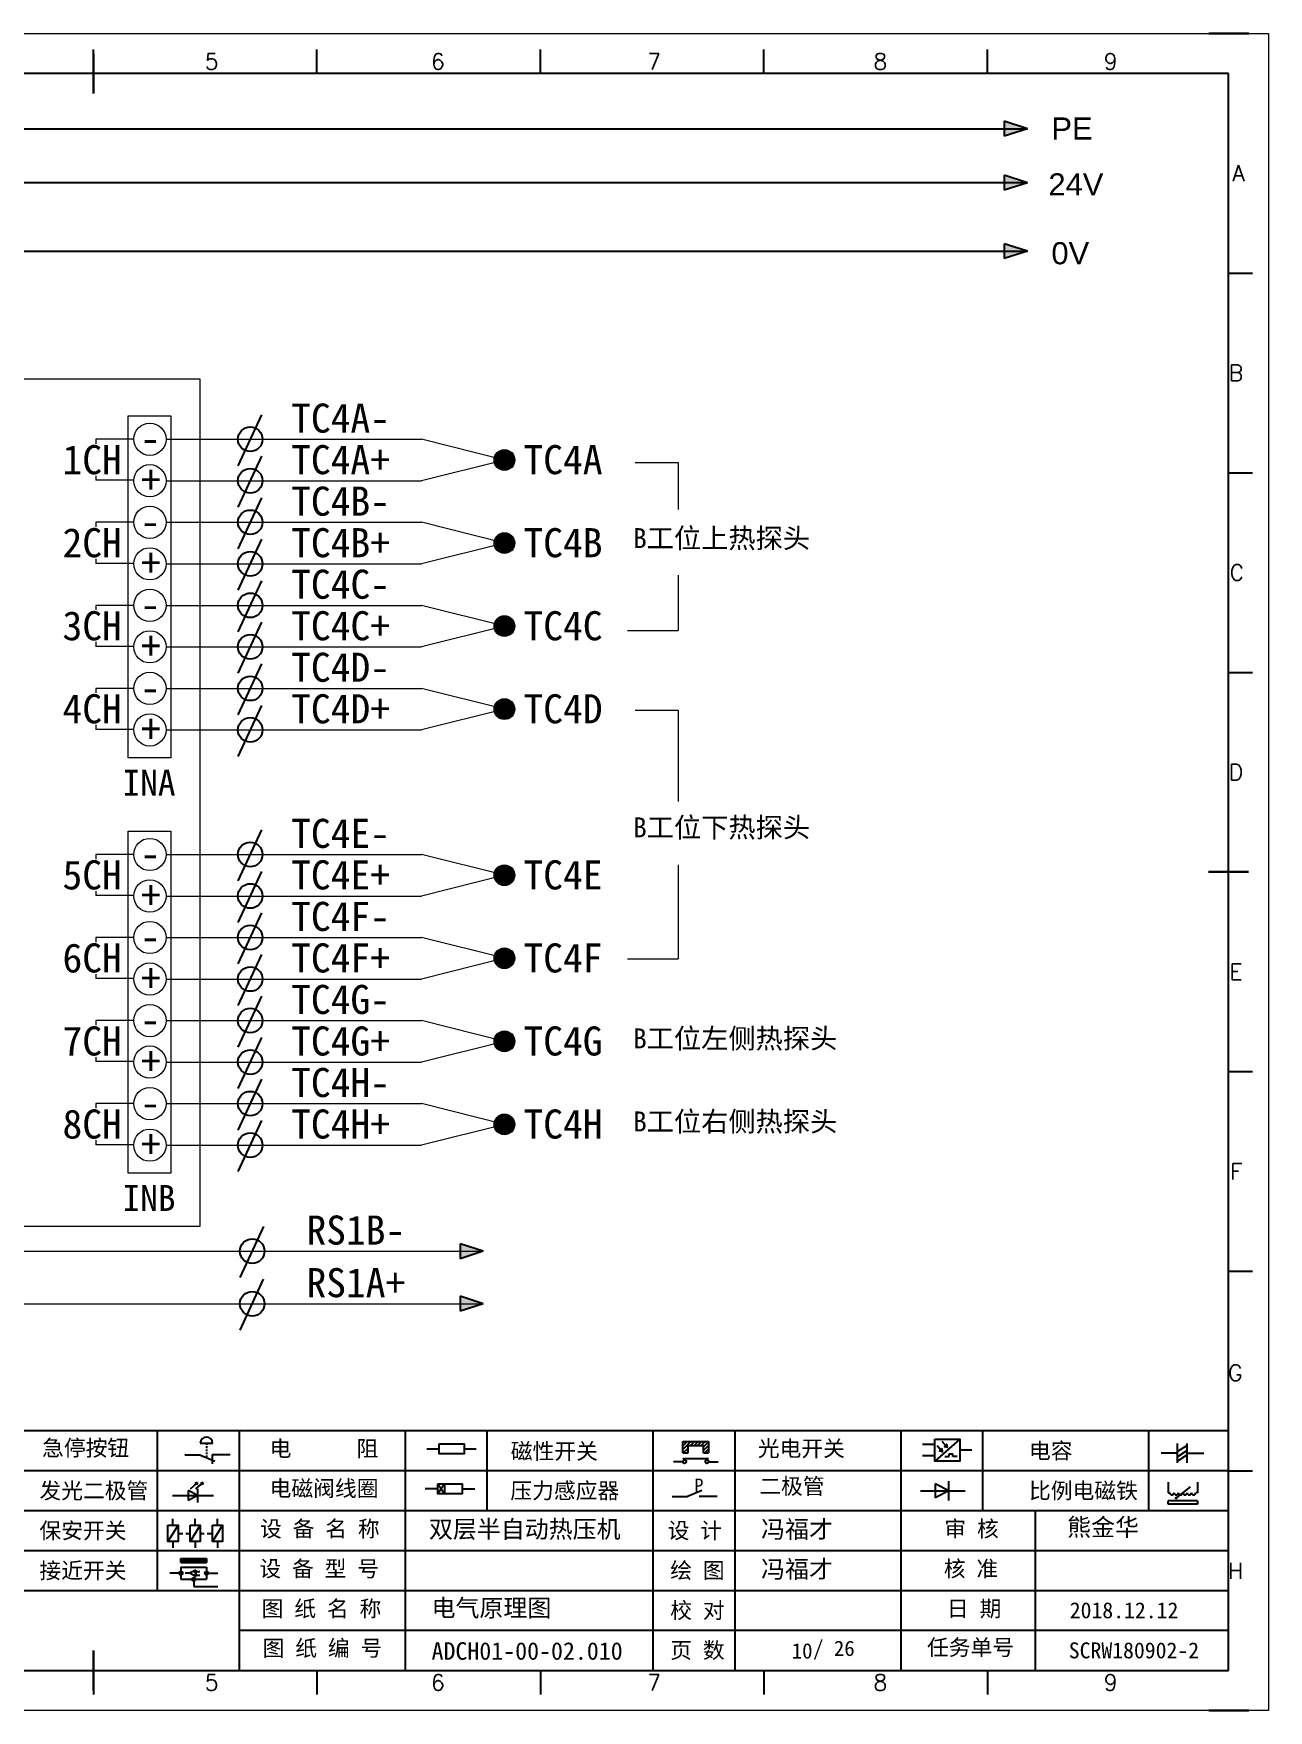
# Model space of a CAD drawing. Extents: x 33864 to 41687, y -3582 to -110.
# Drawn here: x 38757.1 to 38911.9, y -2914.6 to -2704.6 of the extents above; entities that cross this region are included whole.
import ezdxf
from ezdxf.enums import TextEntityAlignment as Align

# ---------------------------------------------------------------- set-up
doc = ezdxf.new("R2010")
doc.units = 0
doc.header["$MEASUREMENT"] = 0
doc.layers.add('AE_BOR', color=1, linetype='Continuous')
doc.layers.add('MISC', color=2, linetype='Continuous')
doc.styles.add('WD', font='romans.shx', dxfattribs={"bigfont": 'gbcbig.shx'})
doc.styles.add('样式 0', font='')
doc.styles.add('样式 8', font='arial.ttf')
doc.styles.add('汉字', font='')
doc.styles.get('样式 0').set_extended_font_data('KaiTi_GB2312')
doc.styles.get('汉字').set_extended_font_data('新宋体')

# ---------------------------------------------------------------- blocks, each defined once
blk = doc.blocks.new('磁性开关')
at = {"linetype": 'ByBlock'}
h = blk.add_hatch(dxfattribs=at)
h.set_pattern_fill('ANSI31', color=256, scale=0.1, style=0)
h.set_pattern_definition([(45, (0, 0), (-0.224506403, 0.224506403), [])])
h.paths.add_polyline_path([(-1907.69, -775.29), (-1910.88, -775.29), (-1910.88, -776.69), (-1910.25, -776.69), (-1910.25, -775.79), (-1908.31, -775.79), (-1908.31, -776.69), (-1907.69, -776.69)])
for p, q in [((-1910.88, -776.69), (-1910.88, -775.29)), ((-1910.88, -775.29), (-1907.69, -775.29)), ((-1910.88, -776.69), (-1910.25, -776.69)), ((-1910.25, -776.69), (-1910.25, -775.79)), ((-1910.25, -775.79), (-1908.31, -775.79)), ((-1908.31, -776.69), (-1908.31, -775.79)), ((-1908.31, -776.69), (-1907.69, -776.69)), ((-1907.69, -775.29), (-1907.69, -776.69)), ((-1910.91, -777.81), (-1912.09, -777.81)), ((-1910.88, -777.39), (-1907.69, -777.39)), ((-1907.66, -777.81), (-1906.48, -777.81))]:
    blk.add_line(p, q, dxfattribs=at)
for centre in [(-1910.68, -777.81), (-1907.88, -777.81)]:
    blk.add_circle(centre, 0.225, dxfattribs=at)
blk = doc.blocks.new('光电开关')
at = {"linetype": 'ByBlock'}
h = blk.add_hatch(dxfattribs=at)
h.set_pattern_fill('ANSI31', color=256, scale=0.01, style=0)
h.set_pattern_definition([(45, (0.172267, 0), (-0.0224506403, 0.0224506403), [])])
h.paths.add_polyline_path([(-1882.44, -776.34), (-1882.5, -775.91), (-1882.68, -776.07)])
h.paths.add_polyline_path([(-1882.44, -776.34), (-1882.68, -776.07), (-1882.86, -776.23)])
h.paths.add_polyline_path([(-1883.11, -776.45), (-1883.29, -776.61), (-1883.05, -776.88)])
h.paths.add_polyline_path([(-1883.29, -776.61), (-1883.47, -776.77), (-1883.05, -776.88)])
for p, q in [((-1884.01, -775.96), (-1885.56, -775.96)), ((-1880.91, -775.3), (-1884.01, -778.05)), ((-1883.75, -776.09), (-1883.05, -776.88)), ((-1883.11, -776.45), (-1883.47, -776.77)), ((-1883.05, -776.88), (-1883.47, -776.77)), ((-1883.14, -775.55), (-1882.44, -776.34)), ((-1883.05, -776.88), (-1883.11, -776.45)), ((-1882.5, -775.91), (-1882.86, -776.23)), ((-1882.44, -776.34), (-1882.86, -776.23)), ((-1882.44, -776.34), (-1882.5, -775.91)), ((-1879.37, -776.67), (-1880.91, -776.67)), ((-1884.01, -777.39), (-1885.56, -777.39)), ((-1882.78, -777.47), (-1882.23, -777.47)), ((-1882.23, -777.47), (-1882.23, -777.14)), ((-1882.23, -777.14), (-1881.78, -777.14)), ((-1881.78, -777.47), (-1881.78, -777.14)), ((-1881.23, -777.47), (-1881.78, -777.47))]:
    blk.add_line(p, q, dxfattribs=at)
blk.add_lwpolyline([(-1884.01, -775.3), (-1880.91, -775.3), (-1880.91, -778.05), (-1884.01, -778.05)], close=True, dxfattribs=at)
blk = doc.blocks.new('电磁阀线圈')
at = {"linetype": 'ByBlock'}
for p, q in [((-1854.61, -796.54), (-1856.17, -796.54)), ((-1854.61, -795.92), (-1853.75, -797.16)), ((-1853.75, -795.92), (-1854.61, -797.16)), ((-1853.75, -795.92), (-1853.75, -797.16)), ((-1851.53, -796.54), (-1849.97, -796.54))]:
    blk.add_line(p, q, dxfattribs=at)
blk.add_lwpolyline([(-1854.61, -795.92), (-1851.53, -795.92), (-1851.53, -797.16), (-1854.61, -797.16)], close=True, dxfattribs=at)
blk = doc.blocks.new('压力感应器')
at = {"linetype": 'ByBlock'}
for p, q in [((-1815.59, -777.73), (-1813.71, -776.93)), ((-1817.44, -777.73), (-1815.59, -777.73)), ((-1811.78, -777.73), (-1814.05, -777.73))]:
    blk.add_line(p, q, dxfattribs=at)
at = {"linetype": 'ByBlock', "insert": (-1814.65, -775.48), "char_height": 1.68, "width": 1.2242, "attachment_point": 1}
blk.add_mtext('{\\fNSimSun|b0|i0|c134|p49;P}', dxfattribs=at)
blk = doc.blocks.new('二极管')
at = {"linetype": 'ByBlock'}
for p, q in [((-1787.52, -776.77), (-1781.92, -776.77)), ((-1783.97, -776.77), (-1785.69, -775.9)), ((-1785.69, -775.9), (-1785.69, -777.65)), ((-1783.97, -776.77), (-1785.69, -777.65)), ((-1783.97, -777.99), (-1783.97, -775.56))]:
    blk.add_line(p, q, dxfattribs=at)
blk = doc.blocks.new('电容')
at = {"linetype": 'ByBlock'}
for p, q in [((-1756.08, -782.99), (-1756.08, -780.56)), ((-1754.86, -780.79), (-1756.08, -781.55)), ((-1754.86, -782.99), (-1754.86, -780.56)), ((-1756.08, -781.77), (-1758.13, -781.77)), ((-1754.86, -781.44), (-1756.08, -782.2)), ((-1754.86, -781.99), (-1756.08, -782.75)), ((-1754.86, -781.77), (-1752.81, -781.77))]:
    blk.add_line(p, q, dxfattribs=at)
blk = doc.blocks.new('发光二极管')
at = {"linetype": 'ByBlock'}
for p, q in [((-1755.78, -785.92), (-1754.89, -785.14)), ((-1754.89, -785.14), (-1755.2, -785.22)), ((-1755.2, -785.22), (-1755.01, -785.43)), ((-1755.08, -785.92), (-1754.18, -785.14)), ((-1754.89, -785.14), (-1755.01, -785.43)), ((-1754.18, -785.14), (-1754.49, -785.22)), ((-1754.49, -785.22), (-1754.31, -785.43)), ((-1754.18, -785.14), (-1754.31, -785.43)), ((-1758.01, -786.77), (-1752.89, -786.77)), ((-1754.84, -786.77), (-1756.04, -786.16)), ((-1756.04, -786.16), (-1756.04, -787.39)), ((-1754.84, -786.77), (-1756.04, -787.39)), ((-1754.84, -787.63), (-1754.84, -785.92))]:
    blk.add_line(p, q, dxfattribs=at)
blk = doc.blocks.new('比例电磁阀')
at = {"linetype": 'ByBlock'}
for p, q in [((-1757.26, -775.38), (-1757.26, -776.71)), ((-1757.26, -776.71), (-1757.05, -776.71)), ((-1754.5, -775.98), (-1756.35, -777.44)), ((-1753.58, -776.71), (-1753.8, -776.71)), ((-1753.58, -775.38), (-1753.58, -776.71)), ((-1753.6, -777.73), (-1757.25, -777.73)), ((-1757.25, -778.13), (-1757.25, -777.73)), ((-1753.6, -778.13), (-1757.25, -778.13)), ((-1756.35, -777.44), (-1756.25, -777.25)), ((-1756.35, -777.44), (-1756.15, -777.38)), ((-1756.15, -777.38), (-1756.25, -777.25)), ((-1753.6, -777.73), (-1753.6, -778.13))]:
    blk.add_line(p, q, dxfattribs=at)
for centre in [(-1756.78, -776.71), (-1756.24, -776.71), (-1755.7, -776.71), (-1755.15, -776.71), (-1754.61, -776.71), (-1754.07, -776.71)]:
    blk.add_arc(centre, 0.271, 180, 0, dxfattribs=at)
blk = doc.blocks.new('保安开关')
at = {"linetype": 'ByBlock'}
for p, q in [((-1757.33, -790.79), (-1758.6, -792.81)), ((-1757.96, -790.79), (-1757.96, -789.97)), ((-1754.54, -790.79), (-1755.81, -792.81)), ((-1755.17, -790.79), (-1755.17, -789.97)), ((-1751.75, -790.79), (-1753.02, -792.81)), ((-1752.39, -790.79), (-1752.39, -789.97)), ((-1757.96, -792.81), (-1757.96, -793.62)), ((-1757.33, -791.8), (-1756.72, -791.8)), ((-1756.35, -791.8), (-1755.89, -791.8)), ((-1755.17, -792.81), (-1755.17, -793.62)), ((-1754.52, -791.8), (-1754.06, -791.8)), ((-1753.69, -791.8), (-1753.08, -791.8)), ((-1752.39, -792.81), (-1752.39, -793.62))]:
    blk.add_line(p, q, dxfattribs=at)
for points in [[(-1758.6, -790.79), (-1757.33, -790.79), (-1757.33, -792.81), (-1758.6, -792.81)], [(-1755.81, -790.79), (-1754.54, -790.79), (-1754.54, -792.81), (-1755.81, -792.81)], [(-1753.02, -790.79), (-1751.75, -790.79), (-1751.75, -792.81), (-1753.02, -792.81)]]:
    blk.add_lwpolyline(points, close=True, dxfattribs=at)
blk = doc.blocks.new('接近开关')
at = {"linetype": 'ByBlock'}
h = blk.add_hatch(dxfattribs=at)
h.set_pattern_fill('ANSI31', color=256, scale=0.01, style=0)
h.set_pattern_definition([(45, (-89.131516, -30.795668), (-0.0224506403, 0.0224506403), [])])
h.paths.add_polyline_path([(-1513.76, -1123.35), (-1513.76, -1122.85), (-1516.96, -1122.85), (-1516.96, -1123.35)])
for p, q in [((-1516.96, -1123.35), (-1516.96, -1122.85)), ((-1516.96, -1122.85), (-1513.76, -1122.85)), ((-1516.96, -1123.35), (-1513.76, -1123.35)), ((-1513.76, -1122.85), (-1513.76, -1123.35)), ((-1517.18, -1124.71), (-1518.36, -1124.71)), ((-1516.96, -1123.95), (-1513.76, -1123.95)), ((-1516.96, -1123.95), (-1516.96, -1125.47)), ((-1516.96, -1125.47), (-1513.76, -1125.47)), ((-1515.91, -1124.71), (-1516.45, -1124.71)), ((-1515.11, -1124.31), (-1515.91, -1124.71)), ((-1515.11, -1125.11), (-1515.91, -1124.71)), ((-1515.33, -1124.53), (-1515.17, -1124.53)), ((-1515.33, -1124.88), (-1515.17, -1124.88)), ((-1515.25, -1124.45), (-1515.25, -1124.61)), ((-1515.11, -1124.31), (-1515.11, -1125.11)), ((-1515.11, -1124.48), (-1514.58, -1124.48)), ((-1515.11, -1124.94), (-1514.58, -1124.94)), ((-1513.76, -1123.95), (-1513.76, -1125.47)), ((-1513.54, -1124.71), (-1512.36, -1124.71)), ((-1515.36, -1125.69), (-1515.36, -1126.36)), ((-1515.36, -1126.36), (-1512.36, -1126.36))]:
    blk.add_line(p, q, dxfattribs=at)
for centre in [(-1516.96, -1124.71), (-1515.36, -1125.47), (-1513.76, -1124.71)]:
    blk.add_circle(centre, 0.225, dxfattribs=at)
blk = doc.blocks.new('电阻')
at = {"linetype": 'ByBlock'}
for p, q in [((-3.09, 0), (-1.57, 0)), ((1.57, 0), (3.09, 0))]:
    blk.add_line(p, q, dxfattribs=at)
blk.add_lwpolyline([(-1.57, 0.63), (1.57, 0.63), (1.57, -0.63), (-1.57, -0.63)], close=True, dxfattribs=at)
blk = doc.blocks.new('急停按钮')
at = {"linetype": 'ByBlock'}
for p, q in [((-1.86, 0), (0, 0)), ((0, 0), (1.88, -0.81)), ((0.06, 1.45), (1.61, 1.45)), ((0.83, 1.45), (0.83, 1.24)), ((0.83, 1.07), (0.83, 0.85)), ((0.83, 0.68), (0.83, 0.47)), ((0.83, 0.29), (0.83, 0.08)), ((3.81, 0), (1.54, 0)), ((1.54, 0), (1.54, -1.15)), ((0.83, -0.09), (0.83, -0.24))]:
    blk.add_line(p, q, dxfattribs=at)
blk.add_arc((0.83, 1.45), 0.774, 0, 180)

msp = doc.modelspace()

# ---------------------------------------------------------------- hatches: boundary and pattern name
for points in [[(38878.751, -2722.406), (38881.67, -2723.341), (38878.751, -2724.276)], [(38878.751, -2730.971), (38881.67, -2731.907), (38878.751, -2732.842)], [(38810.574, -2856.203), (38813.492, -2857.138), (38810.574, -2858.073)], [(38810.574, -2862.784), (38813.492, -2863.72), (38810.574, -2864.655)]]:
    msp.add_hatch(color=256).paths.add_polyline_path(points)
at = {"lineweight": 0}
h = msp.add_hatch(color=256, dxfattribs=at)
edge = h.paths.add_edge_path()
edge.add_arc((38816.137, -2758.055), 1.3, 0, 360)
h = msp.add_hatch(color=256, dxfattribs=at)
edge = h.paths.add_edge_path()
edge.add_arc((38816.137, -2768.455), 1.3, 0, 360)
h = msp.add_hatch(color=256, dxfattribs=at)
edge = h.paths.add_edge_path()
edge.add_arc((38816.137, -2778.855), 1.3, 0, 360)
h = msp.add_hatch(color=256, dxfattribs=at)
edge = h.paths.add_edge_path()
edge.add_arc((38816.137, -2789.255), 1.3, 0, 360)
h = msp.add_hatch(color=256, dxfattribs=at)
edge = h.paths.add_edge_path()
edge.add_arc((38816.137, -2810.055), 1.3, 0, 360)
h = msp.add_hatch(color=256, dxfattribs=at)
edge = h.paths.add_edge_path()
edge.add_arc((38816.137, -2820.455), 1.3, 0, 360)
h = msp.add_hatch(color=256, dxfattribs=at)
edge = h.paths.add_edge_path()
edge.add_arc((38816.137, -2830.855), 1.3, 0, 360)
h = msp.add_hatch(color=256, dxfattribs=at)
edge = h.paths.add_edge_path()
edge.add_arc((38816.137, -2841.255), 1.3, 0, 360)
at = {"layer": 'MISC'}
msp.add_hatch(color=256, dxfattribs=at).paths.add_polyline_path([(38878.751, -2715.641), (38881.67, -2716.576), (38878.751, -2717.512)])

# ---------------------------------------------------------------- linework, layer by layer
for p, q in [((38906.864, -2709.649), (38619.864, -2709.649)), ((38906.864, -2909.649), (38906.864, -2709.649)), ((38881.67, -2723.341), (38878.751, -2722.406)), ((38878.751, -2722.406), (38878.751, -2724.276)), ((38881.67, -2723.341), (38878.751, -2724.276)), ((38645.953, -2731.907), (38881.67, -2731.907)), ((38881.67, -2731.907), (38878.751, -2730.971)), ((38878.751, -2730.971), (38878.751, -2732.842)), ((38881.67, -2731.907), (38878.751, -2732.842)), ((38782.79, -2758.767), (38785.742, -2752.38)), ((38782.79, -2763.967), (38785.742, -2757.58)), ((38782.79, -2769.167), (38785.742, -2762.78)), ((38782.79, -2774.367), (38785.742, -2767.98)), ((38782.79, -2779.567), (38785.742, -2773.18)), ((38782.79, -2784.767), (38785.742, -2778.38)), ((38782.79, -2789.967), (38785.742, -2783.58)), ((38782.79, -2795.167), (38785.742, -2788.78)), ((38782.79, -2810.767), (38785.742, -2804.38)), ((38782.79, -2815.967), (38785.742, -2809.58)), ((38782.79, -2821.167), (38785.742, -2814.78)), ((38782.79, -2826.367), (38785.742, -2819.98)), ((38782.79, -2831.567), (38785.742, -2825.18)), ((38782.79, -2836.767), (38785.742, -2830.38)), ((38782.79, -2841.967), (38785.742, -2835.58)), ((38782.79, -2847.167), (38785.742, -2840.78)), ((38783.044, -2860.446), (38785.996, -2854.059)), ((38813.492, -2857.138), (38810.574, -2856.203)), ((38810.574, -2856.203), (38810.574, -2858.073)), ((38813.492, -2857.138), (38810.574, -2858.073)), ((38783.023, -2867.018), (38785.975, -2860.631)), ((38813.492, -2863.72), (38810.574, -2862.784)), ((38810.574, -2862.784), (38810.574, -2864.655)), ((38813.492, -2863.72), (38810.574, -2864.655)), ((38624.894, -2909.649), (38904.394, -2909.649)), ((38745.661, -2909.649), (38805.611, -2909.649)), ((38805.611, -2909.649), (38874.396, -2909.649))]:
    msp.add_line(p, q)
at = {"color": 0}
msp.add_line((38881.67, -2723.341), (38645.953, -2723.341), dxfattribs=at)
at = {"lineweight": 0}
for p, q in [((38701.839, -2747.905), (38777.961, -2747.905)), ((38777.961, -2747.905), (38777.961, -2854.054)), ((38768.984, -2752.538), (38774.362, -2752.538)), ((38768.984, -2795.348), (38768.984, -2752.538)), ((38774.362, -2752.538), (38774.362, -2795.348)), ((38769.704, -2755.455), (38764.966, -2755.455)), ((38764.966, -2755.455), (38764.966, -2756.022)), ((38773.743, -2755.455), (38805.737, -2755.455)), ((38816.137, -2758.055), (38805.737, -2755.455)), ((38816.137, -2758.055), (38805.737, -2760.655)), ((38832.53, -2758.387), (38837.886, -2758.387)), ((38837.886, -2758.387), (38837.886, -2764.246)), ((38764.966, -2760.034), (38764.966, -2760.6)), ((38769.704, -2760.6), (38764.966, -2760.6)), ((38773.743, -2760.655), (38805.737, -2760.655)), ((38769.704, -2765.855), (38764.966, -2765.855)), ((38764.966, -2765.855), (38764.966, -2766.422)), ((38773.743, -2765.855), (38805.737, -2765.855)), ((38816.137, -2768.455), (38805.737, -2765.855)), ((38816.137, -2768.455), (38805.737, -2771.055)), ((38764.966, -2770.434), (38764.966, -2771)), ((38769.704, -2771), (38764.966, -2771)), ((38773.743, -2771.055), (38805.737, -2771.055)), ((38837.886, -2772.472), (38837.886, -2779.401)), ((38769.704, -2776.255), (38764.966, -2776.255)), ((38764.966, -2776.255), (38764.966, -2776.822)), ((38773.743, -2776.255), (38805.737, -2776.255)), ((38816.137, -2778.855), (38805.737, -2776.255)), ((38816.137, -2778.855), (38805.737, -2781.455)), ((38831.577, -2779.401), (38837.886, -2779.401)), ((38764.966, -2780.834), (38764.966, -2781.4)), ((38769.704, -2781.4), (38764.966, -2781.4)), ((38773.743, -2781.455), (38805.737, -2781.455)), ((38769.704, -2786.655), (38764.966, -2786.655)), ((38764.966, -2786.655), (38764.966, -2787.222)), ((38773.743, -2786.655), (38805.737, -2786.655)), ((38816.137, -2789.255), (38805.737, -2786.655)), ((38816.137, -2789.255), (38805.737, -2791.855)), ((38832.53, -2789.367), (38837.886, -2789.367)), ((38837.886, -2789.367), (38837.886, -2800.815)), ((38764.966, -2791.234), (38764.966, -2791.8)), ((38769.704, -2791.8), (38764.966, -2791.8)), ((38773.743, -2791.855), (38805.737, -2791.855)), ((38774.362, -2795.348), (38768.984, -2795.348)), ((38768.984, -2804.538), (38774.362, -2804.538)), ((38768.984, -2847.348), (38768.984, -2804.538)), ((38774.362, -2804.538), (38774.362, -2847.348)), ((38769.704, -2807.455), (38764.966, -2807.455)), ((38764.966, -2807.455), (38764.966, -2808.022)), ((38773.743, -2807.455), (38805.737, -2807.455)), ((38816.137, -2810.055), (38805.737, -2807.455)), ((38837.886, -2808.744), (38837.886, -2820.544)), ((38816.137, -2810.055), (38805.737, -2812.655)), ((38764.966, -2812.034), (38764.966, -2812.6)), ((38769.704, -2812.6), (38764.966, -2812.6)), ((38773.743, -2812.655), (38805.737, -2812.655)), ((38769.704, -2817.855), (38764.966, -2817.855)), ((38764.966, -2817.855), (38764.966, -2818.422)), ((38773.743, -2817.855), (38805.737, -2817.855)), ((38816.137, -2820.455), (38805.737, -2817.855)), ((38816.137, -2820.455), (38805.737, -2823.055)), ((38831.577, -2820.544), (38837.886, -2820.544)), ((38764.966, -2822.434), (38764.966, -2823)), ((38769.704, -2823), (38764.966, -2823)), ((38773.743, -2823.055), (38805.737, -2823.055)), ((38769.704, -2828.255), (38764.966, -2828.255)), ((38764.966, -2828.255), (38764.966, -2828.822)), ((38773.743, -2828.255), (38805.737, -2828.255)), ((38816.137, -2830.855), (38805.737, -2828.255)), ((38764.966, -2832.834), (38764.966, -2833.4)), ((38816.137, -2830.855), (38805.737, -2833.455)), ((38769.704, -2833.4), (38764.966, -2833.4)), ((38773.743, -2833.455), (38805.737, -2833.455)), ((38769.704, -2838.655), (38764.966, -2838.655)), ((38764.966, -2838.655), (38764.966, -2839.222)), ((38773.743, -2838.655), (38805.737, -2838.655)), ((38816.137, -2841.255), (38805.737, -2838.655)), ((38816.137, -2841.255), (38805.737, -2843.855)), ((38764.966, -2843.234), (38764.966, -2843.8)), ((38769.704, -2843.8), (38764.966, -2843.8)), ((38773.743, -2843.855), (38805.737, -2843.855)), ((38774.362, -2847.348), (38768.984, -2847.348)), ((38777.961, -2854.054), (38701.839, -2854.054)), ((38746.9, -2857.134), (38813.492, -2857.134)), ((38737.389, -2863.72), (38813.492, -2863.72))]:
    msp.add_line(p, q, dxfattribs=at)
at = {"linetype": 'ByBlock'}
for p, q in [((38906.864, -2879.649), (38619.864, -2879.649)), ((38906.864, -2884.649), (38619.864, -2884.649)), ((38906.864, -2889.649), (38619.864, -2889.649)), ((38906.864, -2894.649), (38619.864, -2894.649)), ((38906.864, -2899.649), (38619.864, -2899.649)), ((38906.864, -2904.649), (38782.888, -2904.649))]:
    msp.add_line(p, q, dxfattribs=at)
at = {"lineweight": -2}
for p, q in [((38772.65, -2879.649), (38772.65, -2899.649)), ((38782.888, -2879.649), (38782.888, -2909.565)), ((38803.698, -2879.649), (38803.698, -2889.649)), ((38813.936, -2879.649), (38813.936, -2889.649)), ((38834.746, -2879.649), (38834.746, -2889.649)), ((38844.984, -2879.649), (38844.984, -2889.649)), ((38865.794, -2879.649), (38865.794, -2889.649)), ((38876.032, -2879.649), (38876.032, -2889.649)), ((38896.842, -2879.649), (38896.842, -2889.649)), ((38803.698, -2889.649), (38803.698, -2909.565)), ((38834.746, -2889.649), (38834.746, -2909.649)), ((38844.984, -2889.649), (38844.984, -2909.649)), ((38865.794, -2889.649), (38865.794, -2909.649)), ((38882.647, -2889.649), (38882.647, -2909.649))]:
    msp.add_line(p, q, dxfattribs=at)
at = {"ltscale": 2}
for p, q in [((38906.864, -2909.649), (38906.864, -2888.203)), ((38874.396, -2909.649), (38904.394, -2909.649)), ((38874.396, -2909.649), (38906.864, -2909.649))]:
    msp.add_line(p, q, dxfattribs=at)
at = {"lineweight": 0}
for centre, radius in [((38771.723, -2755.455), 2.02), ((38816.137, -2758.055), 1.3), ((38771.723, -2760.655), 2.02), ((38771.723, -2765.855), 2.02), ((38816.137, -2768.455), 1.3), ((38771.723, -2771.055), 2.02), ((38771.723, -2776.255), 2.02), ((38816.137, -2778.855), 1.3), ((38771.723, -2781.455), 2.02), ((38771.723, -2786.655), 2.02), ((38816.137, -2789.255), 1.3), ((38771.723, -2791.855), 2.02), ((38771.723, -2807.455), 2.02), ((38816.137, -2810.055), 1.3), ((38771.723, -2812.655), 2.02), ((38771.723, -2817.855), 2.02), ((38816.137, -2820.455), 1.3), ((38771.723, -2823.055), 2.02), ((38771.723, -2828.255), 2.02), ((38816.137, -2830.855), 1.3), ((38771.723, -2833.455), 2.02), ((38771.723, -2838.655), 2.02), ((38816.137, -2841.255), 1.3), ((38771.723, -2843.855), 2.02)]:
    msp.add_circle(centre, radius, dxfattribs=at)
at = {"color": 6}
for centre in [(38784.293, -2755.455), (38784.293, -2760.655), (38784.293, -2765.855), (38784.293, -2771.055), (38784.293, -2776.255), (38784.293, -2781.455), (38784.293, -2786.655), (38784.293, -2791.855), (38784.293, -2807.455), (38784.293, -2812.655), (38784.293, -2817.855), (38784.293, -2823.055), (38784.293, -2828.255), (38784.293, -2833.455), (38784.293, -2838.655), (38784.293, -2843.855), (38784.548, -2857.134), (38784.548, -2863.72)]:
    msp.add_circle(centre, 1.538, dxfattribs=at)
at = {"layer": 'AE_BOR', "color": 1, "lineweight": 15}
for p, q in [((38614.861, -2704.649), (38911.861, -2704.649)), ((38911.861, -2704.649), (38911.861, -2914.649)), ((38911.861, -2914.649), (38614.861, -2914.649))]:
    msp.add_line(p, q, dxfattribs=at)
at = {"layer": 'AE_BOR', "lineweight": 30}
for p, q in [((38909.394, -2704.649), (38904.394, -2704.649)), ((38909.394, -2914.649), (38904.394, -2914.649))]:
    msp.add_line(p, q, dxfattribs=at)
at = {"layer": 'AE_BOR'}
for p, q in [((38764.644, -2709.649), (38764.644, -2706.649)), ((38792.644, -2709.649), (38792.644, -2706.649)), ((38820.644, -2709.649), (38820.644, -2706.649)), ((38848.644, -2709.649), (38848.644, -2706.649)), ((38876.644, -2709.649), (38876.644, -2706.649)), ((38906.864, -2734.649), (38909.864, -2734.649)), ((38906.864, -2759.649), (38909.864, -2759.649)), ((38906.864, -2784.649), (38909.864, -2784.649)), ((38906.864, -2834.649), (38909.864, -2834.649)), ((38906.864, -2859.649), (38909.864, -2859.649)), ((38906.864, -2884.649), (38909.864, -2884.649)), ((38764.644, -2909.649), (38764.644, -2912.649)), ((38792.644, -2909.649), (38792.644, -2912.649)), ((38820.644, -2909.649), (38820.644, -2912.649)), ((38848.644, -2909.649), (38848.644, -2912.649)), ((38876.644, -2909.649), (38876.644, -2912.649))]:
    msp.add_line(p, q, dxfattribs=at)
at = {"layer": 'AE_BOR', "color": 2, "lineweight": 30}
for p, q in [((38764.644, -2712.149), (38764.644, -2707.149)), ((38904.364, -2809.649), (38909.364, -2809.649)), ((38764.644, -2907.149), (38764.644, -2912.149)), ((38764.644, -2909.649), (38764.644, -2912.149))]:
    msp.add_line(p, q, dxfattribs=at)
at = {"layer": 'MISC'}
for p, q in [((38645.966, -2716.576), (38881.67, -2716.576)), ((38881.67, -2716.576), (38878.751, -2715.641)), ((38878.751, -2715.641), (38878.751, -2717.512)), ((38881.67, -2716.576), (38878.751, -2717.512))]:
    msp.add_line(p, q, dxfattribs=at)

# ---------------------------------------------------------------- block references
for name, p in [('急停按钮', (38777.976, -2882.634)), ('电阻', (38809.517, -2881.873))]:
    msp.add_blockref(name, p)
at = {"linetype": 'ByBlock'}
for name, p in [('磁性开关', (40749.39, -2105.69)), ('光电开关', (40754.085, -2105.381)), ('电容', (40656.552, -2100.668)), ('发光二极管', (40532.576, -2100.957)), ('电磁阀线圈', (40662.386, -2090.352)), ('压力感应器', (40654.584, -2110.134)), ('二极管', (40655.773, -2110.376)), ('比例电磁阀', (40656.552, -2110.668)), ('保安开关', (40532.576, -2100.668)), ('接近开关', (40292.577, -1772.752))]:
    msp.add_blockref(name, p, dxfattribs=at)

# ---------------------------------------------------------------- texts
at = {"char_height": 2.772, "attachment_point": 1, "style": '样式 8'}
for s, insert, width in [('24V', (38884.29, -2722.158), 15.27425), ('0V', (38884.665, -2730.775), 4.96666)]:
    msp.add_mtext(s, dxfattribs=dict(at, insert=insert, width=width))
at = {"lineweight": 0, "attachment_point": 1}
for s, insert, char_height, width in [('{\\fSimSun|b0|i0|c134|p2;B工位上热探头}', (38832.267, -2766.588), 2.5, 30.5159), ('{\\fSimSun|b0|i0|c134|p2;INA}', (38768.301, -2796.841), 3.25, 9.25756), ('{\\fSimSun|b0|i0|c134|p2;B工位下热探头}', (38832.267, -2802.814), 2.5, 31.52519), ('{\\fSimSun|b0|i0|c134|p2;B工位左侧热探头}', (38832.267, -2829.241), 2.5, 39.5669), ('{\\fSimSun|b0|i0|c134|p2;B工位右侧热探头}', (38832.267, -2839.641), 2.5, 39.5669), ('{\\fSimSun|b0|i0|c134|p2;INB}', (38768.301, -2848.841), 3.25, 9.25756)]:
    msp.add_mtext(s, dxfattribs=dict(at, insert=insert, char_height=char_height, width=width))
at = {"char_height": 2, "attachment_point": 1, "style": '汉字'}
for s, insert in [('{\\fKaiTi_GB2312|b0|i0|c134|p49;急停按钮}', (38758.215, -2880.77)), ('{\\fKaiTi_GB2312|b0|i0|c134|p49;电      阻}', (38786.722, -2880.842)), ('{\\fKaiTi_GB2312|b0|i0|c134|p49;磁性开关}', (38816.933, -2881.178)), ('{\\fKaiTi_GB2312|b0|i0|c134|p49;光电开关}', (38847.883, -2880.841)), ('{\\fKaiTi_GB2312|b0|i0|c134|p49;电容}', (38881.859, -2881.129)), ('{\\fKaiTi_GB2312|b0|i0|c134|p49;二极管}', (38848.065, -2885.557)), ('{\\fKaiTi_GB2312|b0|i0|c134|p49;发光二极管}', (38757.882, -2886.129)), ('{\\fKaiTi_GB2312|b0|i0|c134|p49;电磁阀线圈}', (38786.722, -2885.842)), ('{\\fKaiTi_GB2312|b0|i0|c134|p49;压力感应器}', (38816.88, -2886.119)), ('{\\fKaiTi_GB2312|b0|i0|c134|p49;比例电磁铁}', (38881.859, -2886.129)), ('{\\fKaiTi_GB2312|b0|i0|c134|p49;保安开关}', (38757.882, -2891.129)), ('{\\fKaiTi_GB2312|b0|i0|c134|p0;设 备 名 称}', (38785.515, -2890.894)), ('{\\fKaiTi_GB2312|b0|i0|c134|p0;设 计}', (38836.582, -2891.11)), ('{\\fKaiTi_GB2312|b0|i0|c134|p0;审 核}', (38871.25, -2890.9)), ('{\\fKaiTi_GB2312|b0|i0|c134|p49;接近开关}', (38757.882, -2896.129)), ('{\\fKaiTi_GB2312|b0|i0|c134|p0;设 备 型 号}', (38785.44, -2895.894)), ('{\\fKaiTi_GB2312|b0|i0|c134|p0;绘 图}', (38836.91, -2896.11)), ('{\\fKaiTi_GB2312|b0|i0|c134|p0;核 准}', (38871.179, -2895.9)), ('{\\fKaiTi_GB2312|b0|i0|c134|p0;图 纸 名 称}', (38785.724, -2900.894)), ('{\\fKaiTi_GB2312|b0|i0|c134|p0;校 对}', (38836.91, -2901.11)), ('{\\fKaiTi_GB2312|b0|i0|c134|p0;日 期}', (38871.576, -2900.9)), ('{\\fKaiTi_GB2312|b0|i0|c134|p0;图 纸 编 号}', (38785.842, -2905.846)), ('{\\fKaiTi_GB2312|b0|i0|c134|p0;页 数}', (38836.91, -2906.11)), ('{\\fKaiTi_GB2312|b0|i0|c134|p0;任务单号}', (38869.077, -2905.751)), ('{\\fKaiTi_GB2312|b0|i0|c134|p0;SCRW180902-2}', (38886.841, -2906.124))]:
    msp.add_mtext(s, dxfattribs=dict(at, insert=insert))
at = {"attachment_point": 1}
for s, insert, char_height, width in [('{\\fKaiTi_GB2312|b0|i0|c134|p49;双层半自动热压机}', (38806.683, -2890.84), 2.2, 27.73841), ('{\\fKaiTi_GB2312|b0|i0|c134|p49;冯福才}', (38848.294, -2890.851), 2.2, 15.31746), ('{\\fKaiTi_GB2312|b0|i0|c134|p49;熊金华}', (38886.634, -2890.594), 2.2, 15.31746), ('{\\fKaiTi_GB2312|b0|i0|c134|p49;冯福才}', (38848.294, -2895.851), 2.2, 15.31746), ('{\\fKaiTi_GB2312|b0|i0|c134|p49;电气原理图}', (38807.008, -2900.702), 2.2, 25.88003), ('{\\fKaiTi_GB2312|b0|i0|c134|p49;2018.12.12}', (38886.964, -2901.104), 2, 60.2542), ('{\\fKaiTi_GB2312|b0|i0|c134|p49;ADCH01-00-02.010}', (38807.008, -2906.102), 2.2, 25.68687), ('{\\fKaiTi_GB2312|b0|i0|c134|p49;10}', (38852.128, -2906.23), 1.92, 2.26819), ('{\\fKaiTi_GB2312|b0|i0|c134|p49;/ 26}', (38854.799, -2905.908), 1.92, 6.84443)]:
    msp.add_mtext(s, dxfattribs=dict(at, insert=insert, char_height=char_height, width=width))
at = {"layer": 'AE_BOR', "style": 'WD'}
for s, p in [('5', (38779.455, -2709.149)), ('6', (38807.801, -2709.149)), ('7', (38834.898, -2709.149)), ('8', (38863.228, -2709.149)), ('9', (38892.092, -2709.149)), ('5', (38779.455, -2912.149)), ('6', (38807.801, -2912.149)), ('7', (38834.898, -2912.149)), ('8', (38863.228, -2912.149)), ('9', (38892.092, -2912.149))]:
    msp.add_text(s, height=2, dxfattribs=at).set_placement(p, align=Align.CENTER)
for s, p in [('A', (38908.888, -2722.149)), ('B', (38908.697, -2747.149)), ('C', (38908.793, -2772.149)), ('D', (38908.697, -2797.149)), ('E', (38908.602, -2822.149)), ('F', (38908.602, -2847.149)), ('F', (38908.602, -2847.149)), ('G', (38908.602, -2872.368)), ('H', (38908.697, -2897.149))]:
    msp.add_text(s, height=2, dxfattribs=at).set_placement(p, align=Align.MIDDLE_RIGHT)
at = {"layer": 'MISC', "insert": (38884.665, -2715.156), "char_height": 2.772, "width": 4.96666, "attachment_point": 1, "style": '样式 8'}
msp.add_mtext('PE', dxfattribs=at)
at = {"layer": 'MISC', "color": 0, "char_height": 3.64, "width": 3.36355, "attachment_point": 1, "style": '样式 0'}
for s, insert in [('{\\fNSimSun|b0|i0|c134|p49;TC4A-}', (38789.418, -2750.99)), ('{\\fNSimSun|b0|i0|c134|p49;1CH}', (38760.773, -2756.19)), ('{\\fNSimSun|b0|i0|c134|p49;-}', (38770.52, -2753.508)), ('{\\fNSimSun|b0|i0|c134|p49;TC4A+}', (38789.418, -2756.19)), ('{\\fNSimSun|b0|i0|c134|p49;TC4A}', (38818.526, -2756.19)), ('{\\fNSimSun|b0|i0|c134|p49;+}', (38770.594, -2758.708)), ('{\\fNSimSun|b0|i0|c134|p49;TC4B-}', (38789.418, -2761.39)), ('{\\fNSimSun|b0|i0|c134|p49;2CH}', (38760.773, -2766.59)), ('{\\fNSimSun|b0|i0|c134|p49;-}', (38770.52, -2763.908)), ('{\\fNSimSun|b0|i0|c134|p49;TC4B+}', (38789.418, -2766.59)), ('{\\fNSimSun|b0|i0|c134|p49;TC4B}', (38818.526, -2766.59)), ('{\\fNSimSun|b0|i0|c134|p49;+}', (38770.594, -2769.108)), ('{\\fNSimSun|b0|i0|c134|p49;TC4C-}', (38789.418, -2771.79)), ('{\\fNSimSun|b0|i0|c134|p49;3CH}', (38760.773, -2776.99)), ('{\\fNSimSun|b0|i0|c134|p49;-}', (38770.52, -2774.308)), ('{\\fNSimSun|b0|i0|c134|p49;TC4C+}', (38789.418, -2776.99)), ('{\\fNSimSun|b0|i0|c134|p49;TC4C}', (38818.526, -2776.99)), ('{\\fNSimSun|b0|i0|c134|p49;+}', (38770.594, -2779.508)), ('{\\fNSimSun|b0|i0|c134|p49;TC4D-}', (38789.418, -2782.19)), ('{\\fNSimSun|b0|i0|c134|p49;4CH}', (38760.773, -2787.39)), ('{\\fNSimSun|b0|i0|c134|p49;-}', (38770.52, -2784.708)), ('{\\fNSimSun|b0|i0|c134|p49;TC4D+}', (38789.418, -2787.39)), ('{\\fNSimSun|b0|i0|c134|p49;TC4D}', (38818.526, -2787.39)), ('{\\fNSimSun|b0|i0|c134|p49;+}', (38770.594, -2789.908)), ('{\\fNSimSun|b0|i0|c134|p49;TC4E-}', (38789.418, -2802.99)), ('{\\fNSimSun|b0|i0|c134|p49;-}', (38770.52, -2805.508)), ('{\\fNSimSun|b0|i0|c134|p49;5CH}', (38760.773, -2808.19)), ('{\\fNSimSun|b0|i0|c134|p49;TC4E+}', (38789.418, -2808.19)), ('{\\fNSimSun|b0|i0|c134|p49;TC4E}', (38818.526, -2808.19)), ('{\\fNSimSun|b0|i0|c134|p49;+}', (38770.594, -2810.708)), ('{\\fNSimSun|b0|i0|c134|p49;TC4F-}', (38789.418, -2813.39)), ('{\\fNSimSun|b0|i0|c134|p49;-}', (38770.52, -2815.908)), ('{\\fNSimSun|b0|i0|c134|p49;6CH}', (38760.773, -2818.59)), ('{\\fNSimSun|b0|i0|c134|p49;TC4F+}', (38789.418, -2818.59)), ('{\\fNSimSun|b0|i0|c134|p49;TC4F}', (38818.526, -2818.59)), ('{\\fNSimSun|b0|i0|c134|p49;+}', (38770.594, -2821.108)), ('{\\fNSimSun|b0|i0|c134|p49;TC4G-}', (38789.418, -2823.79)), ('{\\fNSimSun|b0|i0|c134|p49;-}', (38770.52, -2826.308)), ('{\\fNSimSun|b0|i0|c134|p49;7CH}', (38760.773, -2828.99)), ('{\\fNSimSun|b0|i0|c134|p49;TC4G+}', (38789.418, -2828.99)), ('{\\fNSimSun|b0|i0|c134|p49;TC4G}', (38818.526, -2828.99)), ('{\\fNSimSun|b0|i0|c134|p49;+}', (38770.594, -2831.508)), ('{\\fNSimSun|b0|i0|c134|p49;TC4H-}', (38789.418, -2834.19)), ('{\\fNSimSun|b0|i0|c134|p49;-}', (38770.52, -2836.708)), ('{\\fNSimSun|b0|i0|c134|p49;8CH}', (38760.773, -2839.39)), ('{\\fNSimSun|b0|i0|c134|p49;TC4H+}', (38789.418, -2839.39)), ('{\\fNSimSun|b0|i0|c134|p49;TC4H}', (38818.526, -2839.39)), ('{\\fNSimSun|b0|i0|c134|p49;+}', (38770.594, -2841.908)), ('{\\fNSimSun|b0|i0|c134|p49;RS1B-}', (38791.333, -2852.669)), ('{\\fNSimSun|b0|i0|c134|p49;RS1A+}', (38791.333, -2859.254))]:
    msp.add_mtext(s, dxfattribs=dict(at, insert=insert))

doc.saveas('drawing.dxf')
